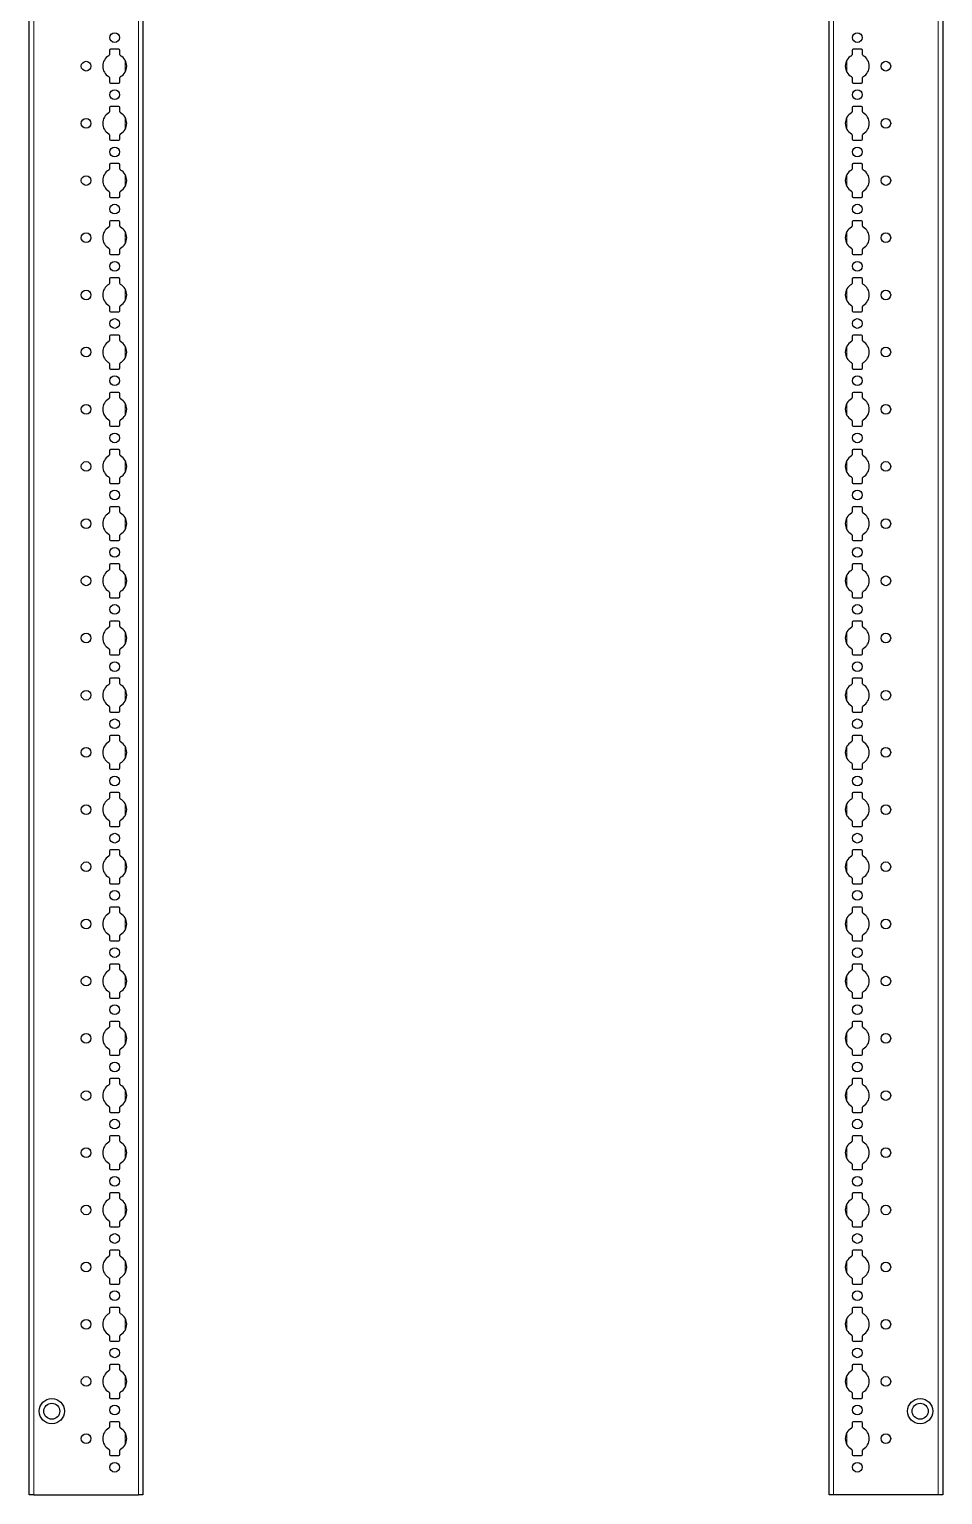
# Model space of a CAD drawing. Header units: millimetres. Extents: x -199 to 3056, y -2447 to 1507.
# Drawn here: x 2656 to 3056, y -852 to -211 of the extents above; entities that cross this region are included whole.
import ezdxf

# ---------------------------------------------------------------- set-up
doc = ezdxf.new("R2010")
doc.units = ezdxf.units.MM

msp = doc.modelspace()

# ---------------------------------------------------------------- linework, layer by layer
at = {"color": 7, "linetype": 'Continuous', "lineweight": 25}
for p, q in [((2656.38, -851.79), (2656.38, 447.21)), ((2706.08, 447.21), (2706.08, -851.79)), ((3006.08, -851.79), (3006.08, 447.21)), ((3055.78, 447.21), (3055.78, -851.79)), ((2691.43, -220.39), (2691.43, -222.27)), ((2695.53, -219.89), (2691.93, -219.89)), ((2696.03, -222.27), (2696.03, -220.39)), ((3016.13, -220.39), (3016.13, -222.27)), ((3020.23, -219.89), (3016.63, -219.89)), ((3020.73, -222.27), (3020.73, -220.39)), ((2691.43, -232.32), (2691.43, -234.19)), ((2691.93, -234.69), (2695.53, -234.69)), ((2696.03, -234.19), (2696.03, -232.32)), ((3016.13, -232.32), (3016.13, -234.19)), ((3016.63, -234.69), (3020.23, -234.69)), ((3020.73, -234.19), (3020.73, -232.32)), ((2691.43, -245.39), (2691.43, -247.27)), ((2695.53, -244.89), (2691.93, -244.89)), ((2696.03, -247.27), (2696.03, -245.39)), ((3016.13, -245.39), (3016.13, -247.27)), ((3020.23, -244.89), (3016.63, -244.89)), ((3020.73, -247.27), (3020.73, -245.39)), ((2691.43, -257.32), (2691.43, -259.19)), ((2691.93, -259.69), (2695.53, -259.69)), ((2696.03, -259.19), (2696.03, -257.32)), ((3016.13, -257.32), (3016.13, -259.19)), ((3016.63, -259.69), (3020.23, -259.69)), ((3020.73, -259.19), (3020.73, -257.32)), ((2691.43, -270.39), (2691.43, -272.27)), ((2695.53, -269.89), (2691.93, -269.89)), ((2696.03, -272.27), (2696.03, -270.39)), ((3016.13, -270.39), (3016.13, -272.27)), ((3020.23, -269.89), (3016.63, -269.89)), ((3020.73, -272.27), (3020.73, -270.39)), ((2691.43, -282.32), (2691.43, -284.19)), ((2691.93, -284.69), (2695.53, -284.69)), ((2696.03, -284.19), (2696.03, -282.32)), ((3016.13, -282.32), (3016.13, -284.19)), ((3016.63, -284.69), (3020.23, -284.69)), ((3020.73, -284.19), (3020.73, -282.32)), ((2691.43, -295.39), (2691.43, -297.27)), ((2695.53, -294.89), (2691.93, -294.89)), ((2696.03, -297.27), (2696.03, -295.39)), ((3016.13, -295.39), (3016.13, -297.27)), ((3020.23, -294.89), (3016.63, -294.89)), ((3020.73, -297.27), (3020.73, -295.39)), ((2691.43, -307.32), (2691.43, -309.19)), ((2696.03, -309.19), (2696.03, -307.32)), ((3016.13, -307.32), (3016.13, -309.19)), ((3020.73, -309.19), (3020.73, -307.32)), ((2691.93, -309.69), (2695.53, -309.69)), ((3016.63, -309.69), (3020.23, -309.69)), ((2695.53, -319.89), (2691.93, -319.89)), ((3020.23, -319.89), (3016.63, -319.89)), ((2691.43, -320.39), (2691.43, -322.27)), ((2696.03, -322.27), (2696.03, -320.39)), ((3016.13, -320.39), (3016.13, -322.27)), ((3020.73, -322.27), (3020.73, -320.39)), ((2691.43, -332.32), (2691.43, -334.19)), ((2696.03, -334.19), (2696.03, -332.32)), ((3016.13, -332.32), (3016.13, -334.19)), ((3020.73, -334.19), (3020.73, -332.32)), ((2691.93, -334.69), (2695.53, -334.69)), ((3016.63, -334.69), (3020.23, -334.69)), ((2691.43, -345.39), (2691.43, -347.27)), ((2695.53, -344.89), (2691.93, -344.89)), ((2696.03, -347.27), (2696.03, -345.39)), ((3016.13, -345.39), (3016.13, -347.27)), ((3020.23, -344.89), (3016.63, -344.89)), ((3020.73, -347.27), (3020.73, -345.39)), ((2691.43, -357.32), (2691.43, -359.19)), ((2696.03, -359.19), (2696.03, -357.32)), ((3016.13, -357.32), (3016.13, -359.19)), ((3020.73, -359.19), (3020.73, -357.32)), ((2691.93, -359.69), (2695.53, -359.69)), ((3016.63, -359.69), (3020.23, -359.69)), ((2691.43, -370.39), (2691.43, -372.27)), ((2695.53, -369.89), (2691.93, -369.89)), ((2696.03, -372.27), (2696.03, -370.39)), ((3016.13, -370.39), (3016.13, -372.27)), ((3020.23, -369.89), (3016.63, -369.89)), ((3020.73, -372.27), (3020.73, -370.39)), ((2691.43, -382.32), (2691.43, -384.19)), ((2696.03, -384.19), (2696.03, -382.32)), ((3016.13, -382.32), (3016.13, -384.19)), ((3020.73, -384.19), (3020.73, -382.32)), ((2691.93, -384.69), (2695.53, -384.69)), ((3016.63, -384.69), (3020.23, -384.69)), ((2691.43, -395.39), (2691.43, -397.27)), ((2695.53, -394.89), (2691.93, -394.89)), ((2696.03, -397.27), (2696.03, -395.39)), ((3016.13, -395.39), (3016.13, -397.27)), ((3020.23, -394.89), (3016.63, -394.89)), ((3020.73, -397.27), (3020.73, -395.39)), ((2691.43, -407.32), (2691.43, -409.19)), ((2691.93, -409.69), (2695.53, -409.69)), ((2696.03, -409.19), (2696.03, -407.32)), ((3016.13, -407.32), (3016.13, -409.19)), ((3016.63, -409.69), (3020.23, -409.69)), ((3020.73, -409.19), (3020.73, -407.32)), ((2691.43, -420.39), (2691.43, -422.27)), ((2695.53, -419.89), (2691.93, -419.89)), ((2696.03, -422.27), (2696.03, -420.39)), ((3016.13, -420.39), (3016.13, -422.27)), ((3020.23, -419.89), (3016.63, -419.89)), ((3020.73, -422.27), (3020.73, -420.39)), ((2691.43, -432.32), (2691.43, -434.19)), ((2691.93, -434.69), (2695.53, -434.69)), ((2696.03, -434.19), (2696.03, -432.32)), ((3016.13, -432.32), (3016.13, -434.19)), ((3016.63, -434.69), (3020.23, -434.69)), ((3020.73, -434.19), (3020.73, -432.32)), ((2691.43, -445.39), (2691.43, -447.27)), ((2695.53, -444.89), (2691.93, -444.89)), ((2696.03, -447.27), (2696.03, -445.39)), ((3016.13, -445.39), (3016.13, -447.27)), ((3020.23, -444.89), (3016.63, -444.89)), ((3020.73, -447.27), (3020.73, -445.39)), ((2691.43, -457.32), (2691.43, -459.19)), ((2691.93, -459.69), (2695.53, -459.69)), ((2696.03, -459.19), (2696.03, -457.32)), ((3016.13, -457.32), (3016.13, -459.19)), ((3016.63, -459.69), (3020.23, -459.69)), ((3020.73, -459.19), (3020.73, -457.32)), ((2691.43, -470.39), (2691.43, -472.27)), ((2695.53, -469.89), (2691.93, -469.89)), ((2696.03, -472.27), (2696.03, -470.39)), ((3016.13, -470.39), (3016.13, -472.27)), ((3020.23, -469.89), (3016.63, -469.89)), ((3020.73, -472.27), (3020.73, -470.39)), ((2691.43, -482.32), (2691.43, -484.19)), ((2691.93, -484.69), (2695.53, -484.69)), ((2696.03, -484.19), (2696.03, -482.32)), ((3016.13, -482.32), (3016.13, -484.19)), ((3016.63, -484.69), (3020.23, -484.69)), ((3020.73, -484.19), (3020.73, -482.32)), ((2691.43, -495.39), (2691.43, -497.27)), ((2695.53, -494.89), (2691.93, -494.89)), ((2696.03, -497.27), (2696.03, -495.39)), ((3016.13, -495.39), (3016.13, -497.27)), ((3020.23, -494.89), (3016.63, -494.89)), ((3020.73, -497.27), (3020.73, -495.39)), ((2691.43, -507.32), (2691.43, -509.19)), ((2691.93, -509.69), (2695.53, -509.69)), ((2696.03, -509.19), (2696.03, -507.32)), ((3016.13, -507.32), (3016.13, -509.19)), ((3016.63, -509.69), (3020.23, -509.69)), ((3020.73, -509.19), (3020.73, -507.32)), ((2691.43, -520.39), (2691.43, -522.27)), ((2695.53, -519.89), (2691.93, -519.89)), ((2696.03, -522.27), (2696.03, -520.39)), ((3016.13, -520.39), (3016.13, -522.27)), ((3020.23, -519.89), (3016.63, -519.89)), ((3020.73, -522.27), (3020.73, -520.39)), ((2691.43, -532.32), (2691.43, -534.19)), ((2691.93, -534.69), (2695.53, -534.69)), ((2696.03, -534.19), (2696.03, -532.32)), ((3016.13, -532.32), (3016.13, -534.19)), ((3016.63, -534.69), (3020.23, -534.69)), ((3020.73, -534.19), (3020.73, -532.32)), ((2691.43, -545.39), (2691.43, -547.27)), ((2695.53, -544.89), (2691.93, -544.89)), ((2696.03, -547.27), (2696.03, -545.39)), ((3016.13, -545.39), (3016.13, -547.27)), ((3020.23, -544.89), (3016.63, -544.89)), ((3020.73, -547.27), (3020.73, -545.39)), ((2691.43, -557.32), (2691.43, -559.19)), ((2696.03, -559.19), (2696.03, -557.32)), ((3016.13, -557.32), (3016.13, -559.19)), ((3020.73, -559.19), (3020.73, -557.32)), ((2691.93, -559.69), (2695.53, -559.69)), ((3016.63, -559.69), (3020.23, -559.69)), ((2695.53, -569.89), (2691.93, -569.89)), ((3020.23, -569.89), (3016.63, -569.89)), ((2691.43, -570.39), (2691.43, -572.27)), ((2696.03, -572.27), (2696.03, -570.39)), ((3016.13, -570.39), (3016.13, -572.27)), ((3020.73, -572.27), (3020.73, -570.39)), ((2691.43, -582.32), (2691.43, -584.19)), ((2696.03, -584.19), (2696.03, -582.32)), ((3016.13, -582.32), (3016.13, -584.19)), ((3020.73, -584.19), (3020.73, -582.32)), ((2691.93, -584.69), (2695.53, -584.69)), ((3016.63, -584.69), (3020.23, -584.69)), ((2691.43, -595.39), (2691.43, -597.27)), ((2695.53, -594.89), (2691.93, -594.89)), ((2696.03, -597.27), (2696.03, -595.39)), ((3016.13, -595.39), (3016.13, -597.27)), ((3020.23, -594.89), (3016.63, -594.89)), ((3020.73, -597.27), (3020.73, -595.39)), ((2691.43, -607.32), (2691.43, -609.19)), ((2696.03, -609.19), (2696.03, -607.32)), ((3016.13, -607.32), (3016.13, -609.19)), ((3020.73, -609.19), (3020.73, -607.32)), ((2691.93, -609.69), (2695.53, -609.69)), ((3016.63, -609.69), (3020.23, -609.69)), ((2691.43, -620.39), (2691.43, -622.27)), ((2695.53, -619.89), (2691.93, -619.89)), ((2696.03, -622.27), (2696.03, -620.39)), ((3016.13, -620.39), (3016.13, -622.27)), ((3020.23, -619.89), (3016.63, -619.89)), ((3020.73, -622.27), (3020.73, -620.39)), ((2691.43, -632.32), (2691.43, -634.19)), ((2696.03, -634.19), (2696.03, -632.32)), ((3016.13, -632.32), (3016.13, -634.19)), ((3020.73, -634.19), (3020.73, -632.32)), ((2691.93, -634.69), (2695.53, -634.69)), ((3016.63, -634.69), (3020.23, -634.69)), ((2691.43, -645.39), (2691.43, -647.27)), ((2695.53, -644.89), (2691.93, -644.89)), ((2696.03, -647.27), (2696.03, -645.39)), ((3016.13, -645.39), (3016.13, -647.27)), ((3020.23, -644.89), (3016.63, -644.89)), ((3020.73, -647.27), (3020.73, -645.39)), ((2691.43, -657.32), (2691.43, -659.19)), ((2691.93, -659.69), (2695.53, -659.69)), ((2696.03, -659.19), (2696.03, -657.32)), ((3016.13, -657.32), (3016.13, -659.19)), ((3016.63, -659.69), (3020.23, -659.69)), ((3020.73, -659.19), (3020.73, -657.32)), ((2691.43, -670.39), (2691.43, -672.27)), ((2695.53, -669.89), (2691.93, -669.89)), ((2696.03, -672.27), (2696.03, -670.39)), ((3016.13, -670.39), (3016.13, -672.27)), ((3020.23, -669.89), (3016.63, -669.89)), ((3020.73, -672.27), (3020.73, -670.39)), ((2691.43, -682.32), (2691.43, -684.19)), ((2691.93, -684.69), (2695.53, -684.69)), ((2696.03, -684.19), (2696.03, -682.32)), ((3016.13, -682.32), (3016.13, -684.19)), ((3016.63, -684.69), (3020.23, -684.69)), ((3020.73, -684.19), (3020.73, -682.32)), ((2691.43, -695.39), (2691.43, -697.27)), ((2695.53, -694.89), (2691.93, -694.89)), ((2696.03, -697.27), (2696.03, -695.39)), ((3016.13, -695.39), (3016.13, -697.27)), ((3020.23, -694.89), (3016.63, -694.89)), ((3020.73, -697.27), (3020.73, -695.39)), ((2691.43, -707.32), (2691.43, -709.19)), ((2691.93, -709.69), (2695.53, -709.69)), ((2696.03, -709.19), (2696.03, -707.32)), ((3016.13, -707.32), (3016.13, -709.19)), ((3016.63, -709.69), (3020.23, -709.69)), ((3020.73, -709.19), (3020.73, -707.32)), ((2691.43, -720.39), (2691.43, -722.27)), ((2695.53, -719.89), (2691.93, -719.89)), ((2696.03, -722.27), (2696.03, -720.39)), ((3016.13, -720.39), (3016.13, -722.27)), ((3020.23, -719.89), (3016.63, -719.89)), ((3020.73, -722.27), (3020.73, -720.39)), ((2691.43, -732.32), (2691.43, -734.19)), ((2691.93, -734.69), (2695.53, -734.69)), ((2696.03, -734.19), (2696.03, -732.32)), ((3016.13, -732.32), (3016.13, -734.19)), ((3016.63, -734.69), (3020.23, -734.69)), ((3020.73, -734.19), (3020.73, -732.32)), ((2691.43, -745.39), (2691.43, -747.27)), ((2695.53, -744.89), (2691.93, -744.89)), ((2696.03, -747.27), (2696.03, -745.39)), ((3016.13, -745.39), (3016.13, -747.27)), ((3020.23, -744.89), (3016.63, -744.89)), ((3020.73, -747.27), (3020.73, -745.39)), ((2691.43, -757.32), (2691.43, -759.19)), ((2691.93, -759.69), (2695.53, -759.69)), ((2696.03, -759.19), (2696.03, -757.32)), ((3016.13, -757.32), (3016.13, -759.19)), ((3016.63, -759.69), (3020.23, -759.69)), ((3020.73, -759.19), (3020.73, -757.32)), ((2691.43, -770.39), (2691.43, -772.27)), ((2695.53, -769.89), (2691.93, -769.89)), ((2696.03, -772.27), (2696.03, -770.39)), ((3016.13, -770.39), (3016.13, -772.27)), ((3020.23, -769.89), (3016.63, -769.89)), ((3020.73, -772.27), (3020.73, -770.39)), ((2691.43, -782.32), (2691.43, -784.19)), ((2691.93, -784.69), (2695.53, -784.69)), ((2696.03, -784.19), (2696.03, -782.32)), ((3016.13, -782.32), (3016.13, -784.19)), ((3016.63, -784.69), (3020.23, -784.69)), ((3020.73, -784.19), (3020.73, -782.32)), ((2691.43, -795.39), (2691.43, -797.27)), ((2695.53, -794.89), (2691.93, -794.89)), ((2696.03, -797.27), (2696.03, -795.39)), ((3016.13, -795.39), (3016.13, -797.27)), ((3020.23, -794.89), (3016.63, -794.89)), ((3020.73, -797.27), (3020.73, -795.39)), ((2691.43, -807.32), (2691.43, -809.19)), ((2691.93, -809.69), (2695.53, -809.69)), ((2696.03, -809.19), (2696.03, -807.32)), ((3016.13, -807.32), (3016.13, -809.19)), ((3016.63, -809.69), (3020.23, -809.69)), ((3020.73, -809.19), (3020.73, -807.32)), ((2695.53, -819.89), (2691.93, -819.89)), ((3020.23, -819.89), (3016.63, -819.89)), ((2691.43, -820.39), (2691.43, -822.27)), ((2696.03, -822.27), (2696.03, -820.39)), ((3016.13, -820.39), (3016.13, -822.27)), ((3020.73, -822.27), (3020.73, -820.39)), ((2691.43, -832.32), (2691.43, -834.19)), ((2696.03, -834.19), (2696.03, -832.32)), ((3016.13, -832.32), (3016.13, -834.19)), ((3020.73, -834.19), (3020.73, -832.32)), ((2691.93, -834.69), (2695.53, -834.69)), ((3016.63, -834.69), (3020.23, -834.69)), ((2658.38, -851.79), (2656.38, -851.79)), ((2658.38, -851.79), (2704.08, -851.79)), ((2706.08, -851.79), (2704.08, -851.79)), ((3008.08, -851.79), (3006.08, -851.79)), ((3053.78, -851.79), (3008.08, -851.79)), ((3055.78, -851.79), (3053.78, -851.79))]:
    msp.add_line(p, q, dxfattribs=at)
at = {"color": 8, "linetype": 'Continuous', "lineweight": 18}
for p, q in [((2658.38, 447.21), (2658.38, -851.79)), ((2704.08, -851.79), (2704.08, 447.21)), ((3008.08, 447.21), (3008.08, -851.79)), ((3053.78, -851.79), (3053.78, 447.21)), ((2698.23, -230), (2698.23, -224.59)), ((3013.93, -224.59), (3013.93, -230)), ((2698.23, -255), (2698.23, -249.59)), ((3013.93, -249.59), (3013.93, -255)), ((2698.23, -280), (2698.23, -274.59)), ((3013.93, -274.59), (3013.93, -280)), ((2698.23, -305), (2698.23, -299.59)), ((3013.93, -299.59), (3013.93, -305)), ((2698.23, -330), (2698.23, -324.59)), ((3013.93, -324.59), (3013.93, -330)), ((2698.23, -355), (2698.23, -349.59)), ((3013.93, -349.59), (3013.93, -355)), ((2698.23, -380), (2698.23, -374.59)), ((3013.93, -374.59), (3013.93, -380)), ((2698.23, -405), (2698.23, -399.59)), ((3013.93, -399.59), (3013.93, -405)), ((2698.23, -430), (2698.23, -424.59)), ((3013.93, -424.59), (3013.93, -430)), ((2698.23, -455), (2698.23, -449.59)), ((3013.93, -449.59), (3013.93, -455)), ((2698.23, -480), (2698.23, -474.59)), ((3013.93, -474.59), (3013.93, -480)), ((2698.23, -505), (2698.23, -499.59)), ((3013.93, -499.59), (3013.93, -505)), ((2698.23, -530), (2698.23, -524.59)), ((3013.93, -524.59), (3013.93, -530)), ((2698.23, -555), (2698.23, -549.59)), ((3013.93, -549.59), (3013.93, -555)), ((2698.23, -580), (2698.23, -574.59)), ((3013.93, -574.59), (3013.93, -580)), ((2698.23, -605), (2698.23, -599.59)), ((3013.93, -599.59), (3013.93, -605)), ((2698.23, -630), (2698.23, -624.59)), ((3013.93, -624.59), (3013.93, -630)), ((2698.23, -655), (2698.23, -649.59)), ((3013.93, -649.59), (3013.93, -655)), ((2698.23, -680), (2698.23, -674.59)), ((3013.93, -674.59), (3013.93, -680)), ((2698.23, -705), (2698.23, -699.59)), ((3013.93, -699.59), (3013.93, -705)), ((2698.23, -730), (2698.23, -724.59)), ((3013.93, -724.59), (3013.93, -730)), ((2698.23, -755), (2698.23, -749.59)), ((3013.93, -749.59), (3013.93, -755)), ((2698.23, -780), (2698.23, -774.59)), ((3013.93, -774.59), (3013.93, -780)), ((2698.23, -805), (2698.23, -799.59)), ((3013.93, -799.59), (3013.93, -805)), ((2698.23, -830), (2698.23, -824.59)), ((3013.93, -824.59), (3013.93, -830))]:
    msp.add_line(p, q, dxfattribs=at)
at = {"color": 7, "linetype": 'Continuous', "lineweight": 25}
for centre, radius in [((2693.73, -214.79), 2.12), ((3018.43, -214.79), 2.12), ((2681.23, -227.29), 2.12), ((3030.93, -227.29), 2.12), ((2693.73, -239.79), 2.12), ((3018.43, -239.79), 2.12), ((2681.23, -252.29), 2.12), ((3030.93, -252.29), 2.12), ((2693.73, -264.79), 2.12), ((3018.43, -264.79), 2.12), ((2681.23, -277.29), 2.12), ((3030.93, -277.29), 2.12), ((2693.73, -289.79), 2.12), ((3018.43, -289.79), 2.12), ((2681.23, -302.29), 2.12), ((3030.93, -302.29), 2.12), ((2693.73, -314.79), 2.12), ((3018.43, -314.79), 2.12), ((2681.23, -327.29), 2.12), ((3030.93, -327.29), 2.12), ((2693.73, -339.79), 2.12), ((3018.43, -339.79), 2.12), ((2681.23, -352.29), 2.12), ((3030.93, -352.29), 2.12), ((2693.73, -364.79), 2.12), ((3018.43, -364.79), 2.12), ((2681.23, -377.29), 2.12), ((3030.93, -377.29), 2.12), ((2693.73, -389.79), 2.12), ((3018.43, -389.79), 2.12), ((2681.23, -402.29), 2.12), ((3030.93, -402.29), 2.12), ((2693.73, -414.79), 2.12), ((3018.43, -414.79), 2.12), ((2681.23, -427.29), 2.12), ((3030.93, -427.29), 2.12), ((2693.73, -439.79), 2.12), ((3018.43, -439.79), 2.12), ((2681.23, -452.29), 2.12), ((3030.93, -452.29), 2.12), ((2693.73, -464.79), 2.12), ((3018.43, -464.79), 2.12), ((2681.23, -477.29), 2.12), ((3030.93, -477.29), 2.12), ((2693.73, -489.79), 2.12), ((3018.43, -489.79), 2.12), ((2681.23, -502.29), 2.12), ((3030.93, -502.29), 2.12), ((2693.73, -514.79), 2.12), ((3018.43, -514.79), 2.12), ((2681.23, -527.29), 2.12), ((3030.93, -527.29), 2.12), ((2693.73, -539.79), 2.12), ((3018.43, -539.79), 2.12), ((2681.23, -552.29), 2.12), ((3030.93, -552.29), 2.12), ((2693.73, -564.79), 2.12), ((3018.43, -564.79), 2.12), ((2681.23, -577.29), 2.12), ((3030.93, -577.29), 2.12), ((2693.73, -589.79), 2.12), ((3018.43, -589.79), 2.12), ((2681.23, -602.29), 2.12), ((3030.93, -602.29), 2.12), ((2693.73, -614.79), 2.12), ((3018.43, -614.79), 2.12), ((2681.23, -627.29), 2.12), ((3030.93, -627.29), 2.12), ((2693.73, -639.79), 2.12), ((3018.43, -639.79), 2.12), ((2681.23, -652.29), 2.12), ((3030.93, -652.29), 2.12), ((2693.73, -664.79), 2.12), ((3018.43, -664.79), 2.12), ((2681.23, -677.29), 2.12), ((3030.93, -677.29), 2.12), ((2693.73, -689.79), 2.12), ((3018.43, -689.79), 2.12), ((2681.23, -702.29), 2.12), ((3030.93, -702.29), 2.12), ((2693.73, -714.79), 2.12), ((3018.43, -714.79), 2.12), ((2681.23, -727.29), 2.12), ((3030.93, -727.29), 2.12), ((2693.73, -739.79), 2.12), ((3018.43, -739.79), 2.12), ((2681.23, -752.29), 2.12), ((3030.93, -752.29), 2.12), ((2693.73, -764.79), 2.12), ((3018.43, -764.79), 2.12), ((2681.23, -777.29), 2.12), ((3030.93, -777.29), 2.12), ((2693.73, -789.79), 2.12), ((3018.43, -789.79), 2.12), ((2681.23, -802.29), 2.12), ((3030.93, -802.29), 2.12), ((2666.23, -815.29), 5.5), ((2666.23, -815.29), 3.5), ((2693.73, -814.79), 2.12), ((3018.43, -814.79), 2.12), ((3045.93, -815.29), 5.5), ((3045.93, -815.29), 3.5), ((2681.23, -827.29), 2.12), ((3030.93, -827.29), 2.12), ((2693.73, -839.79), 2.12), ((3018.43, -839.79), 2.12)]:
    msp.add_circle(centre, radius, dxfattribs=at)
for centre, radius, start, end in [((2693.73, -227.29), 5.25, 119.14074, 240.85926), ((2690.93, -222.27), 0.5, 299.14074, 0), ((2691.93, -220.39), 0.5, 90, 180), ((2695.53, -220.39), 0.5, 0, 90), ((2696.53, -222.27), 0.5, 180, 240.85926), ((2693.73, -227.29), 5.25, 299.14074, 60.85926), ((3018.43, -227.29), 5.25, 119.14074, 240.85926), ((3015.63, -222.27), 0.5, 299.14074, 0), ((3016.63, -220.39), 0.5, 90, 180), ((3020.23, -220.39), 0.5, 0, 90), ((3021.23, -222.27), 0.5, 180, 240.85926), ((3018.43, -227.29), 5.25, 299.14074, 60.85926), ((2690.93, -232.32), 0.5, 0, 60.85926), ((2691.93, -234.19), 0.5, 180, 270), ((2695.53, -234.19), 0.5, 270, 0), ((2696.53, -232.32), 0.5, 119.14074, 180), ((3015.63, -232.32), 0.5, 0, 60.85926), ((3016.63, -234.19), 0.5, 180, 270), ((3020.23, -234.19), 0.5, 270, 0), ((3021.23, -232.32), 0.5, 119.14074, 180), ((2693.73, -252.29), 5.25, 119.14074, 240.85926), ((2690.93, -247.27), 0.5, 299.14074, 0), ((2691.93, -245.39), 0.5, 90, 180), ((2695.53, -245.39), 0.5, 0, 90), ((2696.53, -247.27), 0.5, 180, 240.85926), ((2693.73, -252.29), 5.25, 299.14074, 60.85926), ((3018.43, -252.29), 5.25, 119.14074, 240.85926), ((3015.63, -247.27), 0.5, 299.14074, 0), ((3016.63, -245.39), 0.5, 90, 180), ((3020.23, -245.39), 0.5, 0, 90), ((3021.23, -247.27), 0.5, 180, 240.85926), ((3018.43, -252.29), 5.25, 299.14074, 60.85926), ((2690.93, -257.32), 0.5, 0, 60.85926), ((2691.93, -259.19), 0.5, 180, 270), ((2695.53, -259.19), 0.5, 270, 0), ((2696.53, -257.32), 0.5, 119.14074, 180), ((3015.63, -257.32), 0.5, 0, 60.85926), ((3016.63, -259.19), 0.5, 180, 270), ((3020.23, -259.19), 0.5, 270, 0), ((3021.23, -257.32), 0.5, 119.14074, 180), ((2693.73, -277.29), 5.25, 119.14074, 240.85926), ((2690.93, -272.27), 0.5, 299.14074, 0), ((2691.93, -270.39), 0.5, 90, 180), ((2695.53, -270.39), 0.5, 0, 90), ((2696.53, -272.27), 0.5, 180, 240.85926), ((2693.73, -277.29), 5.25, 299.14074, 60.85926), ((3018.43, -277.29), 5.25, 119.14074, 240.85926), ((3015.63, -272.27), 0.5, 299.14074, 0), ((3016.63, -270.39), 0.5, 90, 180), ((3020.23, -270.39), 0.5, 0, 90), ((3021.23, -272.27), 0.5, 180, 240.85926), ((3018.43, -277.29), 5.25, 299.14074, 60.85926), ((2690.93, -282.32), 0.5, 0, 60.85926), ((2691.93, -284.19), 0.5, 180, 270), ((2695.53, -284.19), 0.5, 270, 0), ((2696.53, -282.32), 0.5, 119.14074, 180), ((3015.63, -282.32), 0.5, 0, 60.85926), ((3016.63, -284.19), 0.5, 180, 270), ((3020.23, -284.19), 0.5, 270, 0), ((3021.23, -282.32), 0.5, 119.14074, 180), ((2693.73, -302.29), 5.25, 119.14074, 240.85926), ((2690.93, -297.27), 0.5, 299.14074, 0), ((2691.93, -295.39), 0.5, 90, 180), ((2695.53, -295.39), 0.5, 0, 90), ((2696.53, -297.27), 0.5, 180, 240.85926), ((2693.73, -302.29), 5.25, 299.14074, 60.85926), ((3018.43, -302.29), 5.25, 119.14074, 240.85926), ((3015.63, -297.27), 0.5, 299.14074, 0), ((3016.63, -295.39), 0.5, 90, 180), ((3020.23, -295.39), 0.5, 0, 90), ((3021.23, -297.27), 0.5, 180, 240.85926), ((3018.43, -302.29), 5.25, 299.14074, 60.85926), ((2690.93, -307.32), 0.5, 0, 60.85926), ((2696.53, -307.32), 0.5, 119.14074, 180), ((3015.63, -307.32), 0.5, 0, 60.85926), ((3021.23, -307.32), 0.5, 119.14074, 180), ((2691.93, -309.19), 0.5, 180, 270), ((2695.53, -309.19), 0.5, 270, 0), ((3016.63, -309.19), 0.5, 180, 270), ((3020.23, -309.19), 0.5, 270, 0), ((2691.93, -320.39), 0.5, 90, 180), ((2695.53, -320.39), 0.5, 0, 90), ((3016.63, -320.39), 0.5, 90, 180), ((3020.23, -320.39), 0.5, 0, 90), ((2693.73, -327.29), 5.25, 119.14074, 240.85926), ((2690.93, -322.27), 0.5, 299.14074, 0), ((2696.53, -322.27), 0.5, 180, 240.85926), ((2693.73, -327.29), 5.25, 299.14074, 60.85926), ((3018.43, -327.29), 5.25, 119.14074, 240.85926), ((3015.63, -322.27), 0.5, 299.14074, 0), ((3021.23, -322.27), 0.5, 180, 240.85926), ((3018.43, -327.29), 5.25, 299.14074, 60.85926), ((2690.93, -332.32), 0.5, 0, 60.85926), ((2696.53, -332.32), 0.5, 119.14074, 180), ((3015.63, -332.32), 0.5, 0, 60.85926), ((3021.23, -332.32), 0.5, 119.14074, 180), ((2691.93, -334.19), 0.5, 180, 270), ((2695.53, -334.19), 0.5, 270, 0), ((3016.63, -334.19), 0.5, 180, 270), ((3020.23, -334.19), 0.5, 270, 0), ((2691.93, -345.39), 0.5, 90, 180), ((2695.53, -345.39), 0.5, 0, 90), ((3016.63, -345.39), 0.5, 90, 180), ((3020.23, -345.39), 0.5, 0, 90), ((2693.73, -352.29), 5.25, 119.14074, 240.85926), ((2690.93, -347.27), 0.5, 299.14074, 0), ((2696.53, -347.27), 0.5, 180, 240.85926), ((2693.73, -352.29), 5.25, 299.14074, 60.85926), ((3018.43, -352.29), 5.25, 119.14074, 240.85926), ((3015.63, -347.27), 0.5, 299.14074, 0), ((3021.23, -347.27), 0.5, 180, 240.85926), ((3018.43, -352.29), 5.25, 299.14074, 60.85926), ((2690.93, -357.32), 0.5, 0, 60.85926), ((2696.53, -357.32), 0.5, 119.14074, 180), ((3015.63, -357.32), 0.5, 0, 60.85926), ((3021.23, -357.32), 0.5, 119.14074, 180), ((2691.93, -359.19), 0.5, 180, 270), ((2695.53, -359.19), 0.5, 270, 0), ((3016.63, -359.19), 0.5, 180, 270), ((3020.23, -359.19), 0.5, 270, 0), ((2691.93, -370.39), 0.5, 90, 180), ((2695.53, -370.39), 0.5, 0, 90), ((3016.63, -370.39), 0.5, 90, 180), ((3020.23, -370.39), 0.5, 0, 90), ((2693.73, -377.29), 5.25, 119.14074, 240.85926), ((2690.93, -372.27), 0.5, 299.14074, 0), ((2696.53, -372.27), 0.5, 180, 240.85926), ((2693.73, -377.29), 5.25, 299.14074, 60.85926), ((3018.43, -377.29), 5.25, 119.14074, 240.85926), ((3015.63, -372.27), 0.5, 299.14074, 0), ((3021.23, -372.27), 0.5, 180, 240.85926), ((3018.43, -377.29), 5.25, 299.14074, 60.85926), ((2690.93, -382.32), 0.5, 0, 60.85926), ((2691.93, -384.19), 0.5, 180, 270), ((2695.53, -384.19), 0.5, 270, 0), ((2696.53, -382.32), 0.5, 119.14074, 180), ((3015.63, -382.32), 0.5, 0, 60.85926), ((3016.63, -384.19), 0.5, 180, 270), ((3020.23, -384.19), 0.5, 270, 0), ((3021.23, -382.32), 0.5, 119.14074, 180), ((2691.93, -395.39), 0.5, 90, 180), ((2695.53, -395.39), 0.5, 0, 90), ((3016.63, -395.39), 0.5, 90, 180), ((3020.23, -395.39), 0.5, 0, 90), ((2693.73, -402.29), 5.25, 119.14074, 240.85926), ((2690.93, -397.27), 0.5, 299.14074, 0), ((2696.53, -397.27), 0.5, 180, 240.85926), ((2693.73, -402.29), 5.25, 299.14074, 60.85926), ((3018.43, -402.29), 5.25, 119.14074, 240.85926), ((3015.63, -397.27), 0.5, 299.14074, 0), ((3021.23, -397.27), 0.5, 180, 240.85926), ((3018.43, -402.29), 5.25, 299.14074, 60.85926), ((2690.93, -407.32), 0.5, 0, 60.85926), ((2691.93, -409.19), 0.5, 180, 270), ((2695.53, -409.19), 0.5, 270, 0), ((2696.53, -407.32), 0.5, 119.14074, 180), ((3015.63, -407.32), 0.5, 0, 60.85926), ((3016.63, -409.19), 0.5, 180, 270), ((3020.23, -409.19), 0.5, 270, 0), ((3021.23, -407.32), 0.5, 119.14074, 180), ((2693.73, -427.29), 5.25, 119.14074, 240.85926), ((2690.93, -422.27), 0.5, 299.14074, 0), ((2691.93, -420.39), 0.5, 90, 180), ((2695.53, -420.39), 0.5, 0, 90), ((2696.53, -422.27), 0.5, 180, 240.85926), ((2693.73, -427.29), 5.25, 299.14074, 60.85926), ((3018.43, -427.29), 5.25, 119.14074, 240.85926), ((3015.63, -422.27), 0.5, 299.14074, 0), ((3016.63, -420.39), 0.5, 90, 180), ((3020.23, -420.39), 0.5, 0, 90), ((3021.23, -422.27), 0.5, 180, 240.85926), ((3018.43, -427.29), 5.25, 299.14074, 60.85926), ((2690.93, -432.32), 0.5, 0, 60.85926), ((2691.93, -434.19), 0.5, 180, 270), ((2695.53, -434.19), 0.5, 270, 0), ((2696.53, -432.32), 0.5, 119.14074, 180), ((3015.63, -432.32), 0.5, 0, 60.85926), ((3016.63, -434.19), 0.5, 180, 270), ((3020.23, -434.19), 0.5, 270, 0), ((3021.23, -432.32), 0.5, 119.14074, 180), ((2693.73, -452.29), 5.25, 119.14074, 240.85926), ((2690.93, -447.27), 0.5, 299.14074, 0), ((2691.93, -445.39), 0.5, 90, 180), ((2695.53, -445.39), 0.5, 0, 90), ((2696.53, -447.27), 0.5, 180, 240.85926), ((2693.73, -452.29), 5.25, 299.14074, 60.85926), ((3018.43, -452.29), 5.25, 119.14074, 240.85926), ((3015.63, -447.27), 0.5, 299.14074, 0), ((3016.63, -445.39), 0.5, 90, 180), ((3020.23, -445.39), 0.5, 0, 90), ((3021.23, -447.27), 0.5, 180, 240.85926), ((3018.43, -452.29), 5.25, 299.14074, 60.85926), ((2690.93, -457.32), 0.5, 0, 60.85926), ((2691.93, -459.19), 0.5, 180, 270), ((2695.53, -459.19), 0.5, 270, 0), ((2696.53, -457.32), 0.5, 119.14074, 180), ((3015.63, -457.32), 0.5, 0, 60.85926), ((3016.63, -459.19), 0.5, 180, 270), ((3020.23, -459.19), 0.5, 270, 0), ((3021.23, -457.32), 0.5, 119.14074, 180), ((2693.73, -477.29), 5.25, 119.14074, 240.85926), ((2690.93, -472.27), 0.5, 299.14074, 0), ((2691.93, -470.39), 0.5, 90, 180), ((2695.53, -470.39), 0.5, 0, 90), ((2696.53, -472.27), 0.5, 180, 240.85926), ((2693.73, -477.29), 5.25, 299.14074, 60.85926), ((3018.43, -477.29), 5.25, 119.14074, 240.85926), ((3015.63, -472.27), 0.5, 299.14074, 0), ((3016.63, -470.39), 0.5, 90, 180), ((3020.23, -470.39), 0.5, 0, 90), ((3021.23, -472.27), 0.5, 180, 240.85926), ((3018.43, -477.29), 5.25, 299.14074, 60.85926), ((2690.93, -482.32), 0.5, 0, 60.85926), ((2691.93, -484.19), 0.5, 180, 270), ((2695.53, -484.19), 0.5, 270, 0), ((2696.53, -482.32), 0.5, 119.14074, 180), ((3015.63, -482.32), 0.5, 0, 60.85926), ((3016.63, -484.19), 0.5, 180, 270), ((3020.23, -484.19), 0.5, 270, 0), ((3021.23, -482.32), 0.5, 119.14074, 180), ((2693.73, -502.29), 5.25, 119.14074, 240.85926), ((2690.93, -497.27), 0.5, 299.14074, 0), ((2691.93, -495.39), 0.5, 90, 180), ((2695.53, -495.39), 0.5, 0, 90), ((2696.53, -497.27), 0.5, 180, 240.85926), ((2693.73, -502.29), 5.25, 299.14074, 60.85926), ((3018.43, -502.29), 5.25, 119.14074, 240.85926), ((3015.63, -497.27), 0.5, 299.14074, 0), ((3016.63, -495.39), 0.5, 90, 180), ((3020.23, -495.39), 0.5, 0, 90), ((3021.23, -497.27), 0.5, 180, 240.85926), ((3018.43, -502.29), 5.25, 299.14074, 60.85926), ((2690.93, -507.32), 0.5, 0, 60.85926), ((2691.93, -509.19), 0.5, 180, 270), ((2695.53, -509.19), 0.5, 270, 0), ((2696.53, -507.32), 0.5, 119.14074, 180), ((3015.63, -507.32), 0.5, 0, 60.85926), ((3016.63, -509.19), 0.5, 180, 270), ((3020.23, -509.19), 0.5, 270, 0), ((3021.23, -507.32), 0.5, 119.14074, 180), ((2693.73, -527.29), 5.25, 119.14074, 240.85926), ((2690.93, -522.27), 0.5, 299.14074, 0), ((2691.93, -520.39), 0.5, 90, 180), ((2695.53, -520.39), 0.5, 0, 90), ((2696.53, -522.27), 0.5, 180, 240.85926), ((2693.73, -527.29), 5.25, 299.14074, 60.85926), ((3018.43, -527.29), 5.25, 119.14074, 240.85926), ((3015.63, -522.27), 0.5, 299.14074, 0), ((3016.63, -520.39), 0.5, 90, 180), ((3020.23, -520.39), 0.5, 0, 90), ((3021.23, -522.27), 0.5, 180, 240.85926), ((3018.43, -527.29), 5.25, 299.14074, 60.85926), ((2690.93, -532.32), 0.5, 0, 60.85926), ((2691.93, -534.19), 0.5, 180, 270), ((2695.53, -534.19), 0.5, 270, 0), ((2696.53, -532.32), 0.5, 119.14074, 180), ((3015.63, -532.32), 0.5, 0, 60.85926), ((3016.63, -534.19), 0.5, 180, 270), ((3020.23, -534.19), 0.5, 270, 0), ((3021.23, -532.32), 0.5, 119.14074, 180), ((2693.73, -552.29), 5.25, 119.14074, 240.85926), ((2690.93, -547.27), 0.5, 299.14074, 0), ((2691.93, -545.39), 0.5, 90, 180), ((2695.53, -545.39), 0.5, 0, 90), ((2696.53, -547.27), 0.5, 180, 240.85926), ((2693.73, -552.29), 5.25, 299.14074, 60.85926), ((3018.43, -552.29), 5.25, 119.14074, 240.85926), ((3015.63, -547.27), 0.5, 299.14074, 0), ((3016.63, -545.39), 0.5, 90, 180), ((3020.23, -545.39), 0.5, 0, 90), ((3021.23, -547.27), 0.5, 180, 240.85926), ((3018.43, -552.29), 5.25, 299.14074, 60.85926), ((2690.93, -557.32), 0.5, 0, 60.85926), ((2696.53, -557.32), 0.5, 119.14074, 180), ((3015.63, -557.32), 0.5, 0, 60.85926), ((3021.23, -557.32), 0.5, 119.14074, 180), ((2691.93, -559.19), 0.5, 180, 270), ((2695.53, -559.19), 0.5, 270, 0), ((3016.63, -559.19), 0.5, 180, 270), ((3020.23, -559.19), 0.5, 270, 0), ((2691.93, -570.39), 0.5, 90, 180), ((2695.53, -570.39), 0.5, 0, 90), ((3016.63, -570.39), 0.5, 90, 180), ((3020.23, -570.39), 0.5, 0, 90), ((2693.73, -577.29), 5.25, 119.14074, 240.85926), ((2690.93, -572.27), 0.5, 299.14074, 0), ((2696.53, -572.27), 0.5, 180, 240.85926), ((2693.73, -577.29), 5.25, 299.14074, 60.85926), ((3018.43, -577.29), 5.25, 119.14074, 240.85926), ((3015.63, -572.27), 0.5, 299.14074, 0), ((3021.23, -572.27), 0.5, 180, 240.85926), ((3018.43, -577.29), 5.25, 299.14074, 60.85926), ((2690.93, -582.32), 0.5, 0, 60.85926), ((2696.53, -582.32), 0.5, 119.14074, 180), ((3015.63, -582.32), 0.5, 0, 60.85926), ((3021.23, -582.32), 0.5, 119.14074, 180), ((2691.93, -584.19), 0.5, 180, 270), ((2695.53, -584.19), 0.5, 270, 0), ((3016.63, -584.19), 0.5, 180, 270), ((3020.23, -584.19), 0.5, 270, 0), ((2691.93, -595.39), 0.5, 90, 180), ((2695.53, -595.39), 0.5, 0, 90), ((3016.63, -595.39), 0.5, 90, 180), ((3020.23, -595.39), 0.5, 0, 90), ((2693.73, -602.29), 5.25, 119.14074, 240.85926), ((2690.93, -597.27), 0.5, 299.14074, 0), ((2696.53, -597.27), 0.5, 180, 240.85926), ((2693.73, -602.29), 5.25, 299.14074, 60.85926), ((3018.43, -602.29), 5.25, 119.14074, 240.85926), ((3015.63, -597.27), 0.5, 299.14074, 0), ((3021.23, -597.27), 0.5, 180, 240.85926), ((3018.43, -602.29), 5.25, 299.14074, 60.85926), ((2690.93, -607.32), 0.5, 0, 60.85926), ((2696.53, -607.32), 0.5, 119.14074, 180), ((3015.63, -607.32), 0.5, 0, 60.85926), ((3021.23, -607.32), 0.5, 119.14074, 180), ((2691.93, -609.19), 0.5, 180, 270), ((2695.53, -609.19), 0.5, 270, 0), ((3016.63, -609.19), 0.5, 180, 270), ((3020.23, -609.19), 0.5, 270, 0), ((2691.93, -620.39), 0.5, 90, 180), ((2695.53, -620.39), 0.5, 0, 90), ((3016.63, -620.39), 0.5, 90, 180), ((3020.23, -620.39), 0.5, 0, 90), ((2693.73, -627.29), 5.25, 119.14074, 240.85926), ((2690.93, -622.27), 0.5, 299.14074, 0), ((2696.53, -622.27), 0.5, 180, 240.85926), ((2693.73, -627.29), 5.25, 299.14074, 60.85926), ((3018.43, -627.29), 5.25, 119.14074, 240.85926), ((3015.63, -622.27), 0.5, 299.14074, 0), ((3021.23, -622.27), 0.5, 180, 240.85926), ((3018.43, -627.29), 5.25, 299.14074, 60.85926), ((2690.93, -632.32), 0.5, 0, 60.85926), ((2691.93, -634.19), 0.5, 180, 270), ((2695.53, -634.19), 0.5, 270, 0), ((2696.53, -632.32), 0.5, 119.14074, 180), ((3015.63, -632.32), 0.5, 0, 60.85926), ((3016.63, -634.19), 0.5, 180, 270), ((3020.23, -634.19), 0.5, 270, 0), ((3021.23, -632.32), 0.5, 119.14074, 180), ((2691.93, -645.39), 0.5, 90, 180), ((2695.53, -645.39), 0.5, 0, 90), ((3016.63, -645.39), 0.5, 90, 180), ((3020.23, -645.39), 0.5, 0, 90), ((2693.73, -652.29), 5.25, 119.14074, 240.85926), ((2690.93, -647.27), 0.5, 299.14074, 0), ((2696.53, -647.27), 0.5, 180, 240.85926), ((2693.73, -652.29), 5.25, 299.14074, 60.85926), ((3018.43, -652.29), 5.25, 119.14074, 240.85926), ((3015.63, -647.27), 0.5, 299.14074, 0), ((3021.23, -647.27), 0.5, 180, 240.85926), ((3018.43, -652.29), 5.25, 299.14074, 60.85926), ((2690.93, -657.32), 0.5, 0, 60.85926), ((2691.93, -659.19), 0.5, 180, 270), ((2695.53, -659.19), 0.5, 270, 0), ((2696.53, -657.32), 0.5, 119.14074, 180), ((3015.63, -657.32), 0.5, 0, 60.85926), ((3016.63, -659.19), 0.5, 180, 270), ((3020.23, -659.19), 0.5, 270, 0), ((3021.23, -657.32), 0.5, 119.14074, 180), ((2690.93, -672.27), 0.5, 299.14074, 0), ((2691.93, -670.39), 0.5, 90, 180), ((2695.53, -670.39), 0.5, 0, 90), ((2696.53, -672.27), 0.5, 180, 240.85926), ((3015.63, -672.27), 0.5, 299.14074, 0), ((3016.63, -670.39), 0.5, 90, 180), ((3020.23, -670.39), 0.5, 0, 90), ((3021.23, -672.27), 0.5, 180, 240.85926), ((2693.73, -677.29), 5.25, 119.14074, 240.85926), ((2693.73, -677.29), 5.25, 299.14074, 60.85926), ((3018.43, -677.29), 5.25, 119.14074, 240.85926), ((3018.43, -677.29), 5.25, 299.14074, 60.85926), ((2690.93, -682.32), 0.5, 0, 60.85926), ((2691.93, -684.19), 0.5, 180, 270), ((2695.53, -684.19), 0.5, 270, 0), ((2696.53, -682.32), 0.5, 119.14074, 180), ((3015.63, -682.32), 0.5, 0, 60.85926), ((3016.63, -684.19), 0.5, 180, 270), ((3020.23, -684.19), 0.5, 270, 0), ((3021.23, -682.32), 0.5, 119.14074, 180), ((2693.73, -702.29), 5.25, 119.14074, 240.85926), ((2690.93, -697.27), 0.5, 299.14074, 0), ((2691.93, -695.39), 0.5, 90, 180), ((2695.53, -695.39), 0.5, 0, 90), ((2696.53, -697.27), 0.5, 180, 240.85926), ((2693.73, -702.29), 5.25, 299.14074, 60.85926), ((3018.43, -702.29), 5.25, 119.14074, 240.85926), ((3015.63, -697.27), 0.5, 299.14074, 0), ((3016.63, -695.39), 0.5, 90, 180), ((3020.23, -695.39), 0.5, 0, 90), ((3021.23, -697.27), 0.5, 180, 240.85926), ((3018.43, -702.29), 5.25, 299.14074, 60.85926), ((2690.93, -707.32), 0.5, 0, 60.85926), ((2691.93, -709.19), 0.5, 180, 270), ((2695.53, -709.19), 0.5, 270, 0), ((2696.53, -707.32), 0.5, 119.14074, 180), ((3015.63, -707.32), 0.5, 0, 60.85926), ((3016.63, -709.19), 0.5, 180, 270), ((3020.23, -709.19), 0.5, 270, 0), ((3021.23, -707.32), 0.5, 119.14074, 180), ((2693.73, -727.29), 5.25, 119.14074, 240.85926), ((2690.93, -722.27), 0.5, 299.14074, 0), ((2691.93, -720.39), 0.5, 90, 180), ((2695.53, -720.39), 0.5, 0, 90), ((2696.53, -722.27), 0.5, 180, 240.85926), ((2693.73, -727.29), 5.25, 299.14074, 60.85926), ((3018.43, -727.29), 5.25, 119.14074, 240.85926), ((3015.63, -722.27), 0.5, 299.14074, 0), ((3016.63, -720.39), 0.5, 90, 180), ((3020.23, -720.39), 0.5, 0, 90), ((3021.23, -722.27), 0.5, 180, 240.85926), ((3018.43, -727.29), 5.25, 299.14074, 60.85926), ((2690.93, -732.32), 0.5, 0, 60.85926), ((2691.93, -734.19), 0.5, 180, 270), ((2695.53, -734.19), 0.5, 270, 0), ((2696.53, -732.32), 0.5, 119.14074, 180), ((3015.63, -732.32), 0.5, 0, 60.85926), ((3016.63, -734.19), 0.5, 180, 270), ((3020.23, -734.19), 0.5, 270, 0), ((3021.23, -732.32), 0.5, 119.14074, 180), ((2693.73, -752.29), 5.25, 119.14074, 240.85926), ((2690.93, -747.27), 0.5, 299.14074, 0), ((2691.93, -745.39), 0.5, 90, 180), ((2695.53, -745.39), 0.5, 0, 90), ((2696.53, -747.27), 0.5, 180, 240.85926), ((2693.73, -752.29), 5.25, 299.14074, 60.85926), ((3018.43, -752.29), 5.25, 119.14074, 240.85926), ((3015.63, -747.27), 0.5, 299.14074, 0), ((3016.63, -745.39), 0.5, 90, 180), ((3020.23, -745.39), 0.5, 0, 90), ((3021.23, -747.27), 0.5, 180, 240.85926), ((3018.43, -752.29), 5.25, 299.14074, 60.85926), ((2690.93, -757.32), 0.5, 0, 60.85926), ((2691.93, -759.19), 0.5, 180, 270), ((2695.53, -759.19), 0.5, 270, 0), ((2696.53, -757.32), 0.5, 119.14074, 180), ((3015.63, -757.32), 0.5, 0, 60.85926), ((3016.63, -759.19), 0.5, 180, 270), ((3020.23, -759.19), 0.5, 270, 0), ((3021.23, -757.32), 0.5, 119.14074, 180), ((2693.73, -777.29), 5.25, 119.14074, 240.85926), ((2690.93, -772.27), 0.5, 299.14074, 0), ((2691.93, -770.39), 0.5, 90, 180), ((2695.53, -770.39), 0.5, 0, 90), ((2696.53, -772.27), 0.5, 180, 240.85926), ((2693.73, -777.29), 5.25, 299.14074, 60.85926), ((3018.43, -777.29), 5.25, 119.14074, 240.85926), ((3015.63, -772.27), 0.5, 299.14074, 0), ((3016.63, -770.39), 0.5, 90, 180), ((3020.23, -770.39), 0.5, 0, 90), ((3021.23, -772.27), 0.5, 180, 240.85926), ((3018.43, -777.29), 5.25, 299.14074, 60.85926), ((2690.93, -782.32), 0.5, 0, 60.85926), ((2691.93, -784.19), 0.5, 180, 270), ((2695.53, -784.19), 0.5, 270, 0), ((2696.53, -782.32), 0.5, 119.14074, 180), ((3015.63, -782.32), 0.5, 0, 60.85926), ((3016.63, -784.19), 0.5, 180, 270), ((3020.23, -784.19), 0.5, 270, 0), ((3021.23, -782.32), 0.5, 119.14074, 180), ((2693.73, -802.29), 5.25, 119.14074, 240.85926), ((2690.93, -797.27), 0.5, 299.14074, 0), ((2691.93, -795.39), 0.5, 90, 180), ((2695.53, -795.39), 0.5, 0, 90), ((2696.53, -797.27), 0.5, 180, 240.85926), ((2693.73, -802.29), 5.25, 299.14074, 60.85926), ((3018.43, -802.29), 5.25, 119.14074, 240.85926), ((3015.63, -797.27), 0.5, 299.14074, 0), ((3016.63, -795.39), 0.5, 90, 180), ((3020.23, -795.39), 0.5, 0, 90), ((3021.23, -797.27), 0.5, 180, 240.85926), ((3018.43, -802.29), 5.25, 299.14074, 60.85926), ((2690.93, -807.32), 0.5, 0, 60.85926), ((2696.53, -807.32), 0.5, 119.14074, 180), ((3015.63, -807.32), 0.5, 0, 60.85926), ((3021.23, -807.32), 0.5, 119.14074, 180), ((2691.93, -809.19), 0.5, 180, 270), ((2695.53, -809.19), 0.5, 270, 0), ((3016.63, -809.19), 0.5, 180, 270), ((3020.23, -809.19), 0.5, 270, 0), ((2691.93, -820.39), 0.5, 90, 180), ((2695.53, -820.39), 0.5, 0, 90), ((3016.63, -820.39), 0.5, 90, 180), ((3020.23, -820.39), 0.5, 0, 90), ((2693.73, -827.29), 5.25, 119.14074, 240.85926), ((2690.93, -822.27), 0.5, 299.14074, 0), ((2696.53, -822.27), 0.5, 180, 240.85926), ((2693.73, -827.29), 5.25, 299.14074, 60.85926), ((3018.43, -827.29), 5.25, 119.14074, 240.85926), ((3015.63, -822.27), 0.5, 299.14074, 0), ((3021.23, -822.27), 0.5, 180, 240.85926), ((3018.43, -827.29), 5.25, 299.14074, 60.85926), ((2690.93, -832.32), 0.5, 0, 60.85926), ((2696.53, -832.32), 0.5, 119.14074, 180), ((3015.63, -832.32), 0.5, 0, 60.85926), ((3021.23, -832.32), 0.5, 119.14074, 180), ((2691.93, -834.19), 0.5, 180, 270), ((2695.53, -834.19), 0.5, 270, 0), ((3016.63, -834.19), 0.5, 180, 270), ((3020.23, -834.19), 0.5, 270, 0)]:
    msp.add_arc(centre, radius, start, end, dxfattribs=at)

doc.saveas('drawing.dxf')
